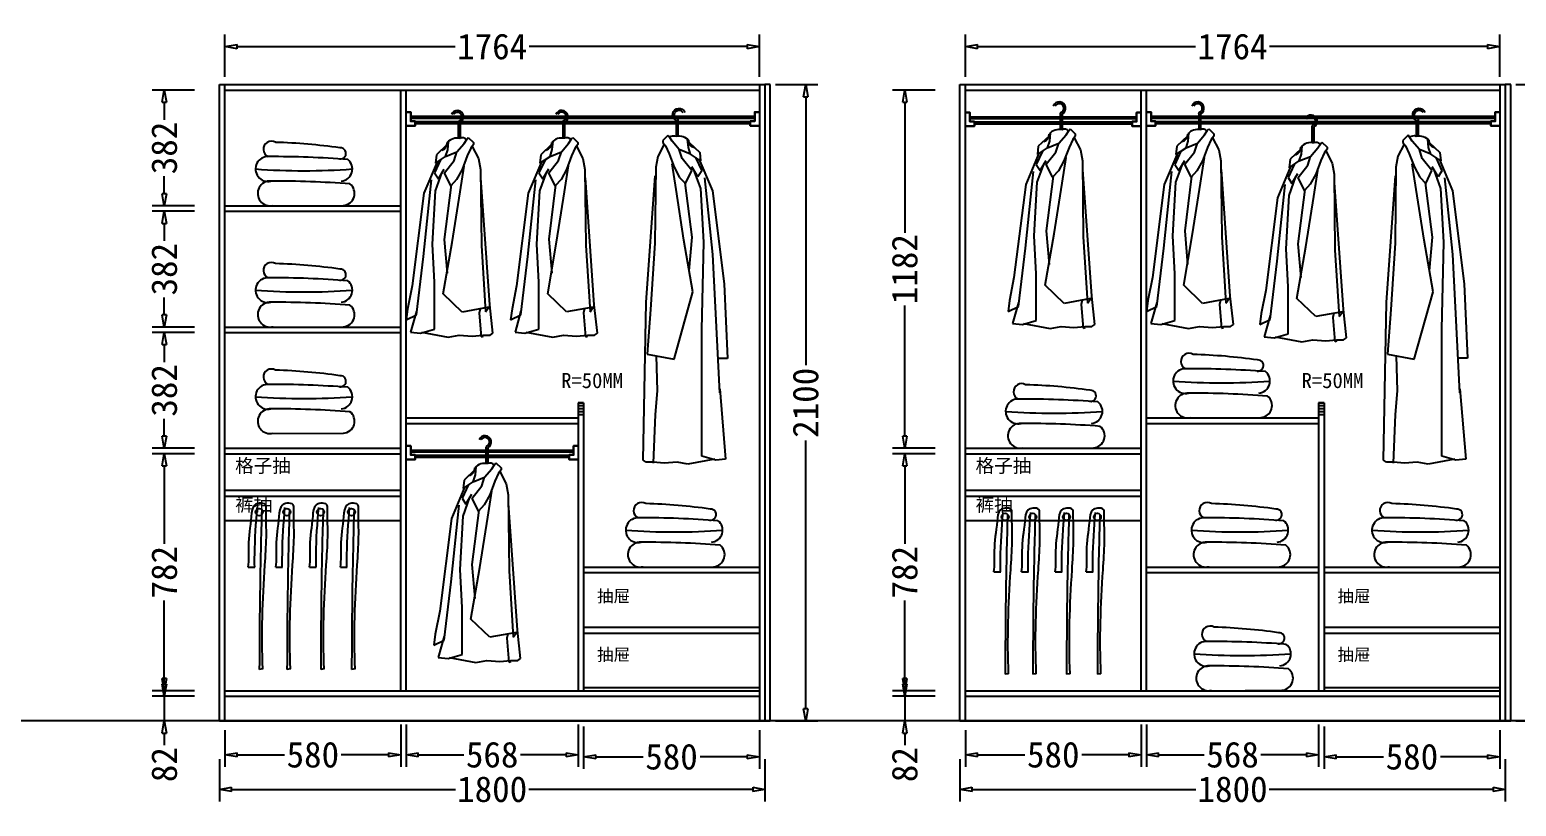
# Model space of a CAD drawing. Header units: millimetres. Extents: x 304407 to 361076, y -1262425 to -1203358.
# Drawn here: x 327747 to 332654, y -1215892 to -1213329 of the extents above; entities that cross this region are included whole.
import ezdxf

# ---------------------------------------------------------------- set-up
doc = ezdxf.new("R2010")
doc.units = ezdxf.units.MM
doc.header["$LTSCALE"] = 20
doc.layers.get('Defpoints').update_dxf_attribs({"color": 250})
for name, color, linetype in [('4', 1, 'Continuous'), ('6', 6, 'Continuous'), ('8', 8, 'Continuous'), ('LAYER10', 11, 'Continuous'), ('LAYER8', 11, 'Continuous'), ('图层3', 4, 'Continuous'), ('墙体', 40, 'Continuous')]:
    doc.layers.add(name, color=color, linetype=linetype)
doc.styles.get("Standard").update_dxf_attribs({"font": 'SimSun.ttf', "height": 85})
doc.styles.add('text', font='SimSun.ttf', dxfattribs={"height": 85})
doc.dimstyles.new('周文晶', dxfattribs={"dimtxt": 70, "dimasz": 40, "dimexe": 40, "dimexo": 30, "dimgap": 10, "dimtad": 0, "dimdec": 0, "dimtxsty": 'Standard', "dimblk": 'CLOSEDBLANK', "dimcen": 200, "dimclrd": 256, "dimclre": 256, "dimadec": 0, "dimazin": 0, "dimtfac": 1, "dimtdec": 0, "dimtmove": 0, "dimatfit": 3, "dimldrblk": 'CLOSEDBLANK', "dimfxl": 100, "dimfxlon": 1, "dimarcsym": 0})

# ---------------------------------------------------------------- blocks, each defined once
blk = doc.blocks.new('_ClosedBlank')
at = {"color": 0, "linetype": 'ByBlock', "lineweight": -2}
for p, q in [((-1, 0.17), (0, 0)), ((-1, 0.17), (-1, -0.17)), ((0, 0), (-1, -0.17))]:
    blk.add_line(p, q, dxfattribs=at)
blk = doc.blocks.new('*D409')
at = {"lineweight": -2, "transparency": 16777216}
for p, q in [((328971.6, -1215621.9), (328971.6, -1215761.9)), ((328391.6, -1215640.3), (328391.6, -1215761.9)), ((328431.6, -1215721.9), (328587.6, -1215721.9)), ((328931.6, -1215721.9), (328775.7, -1215721.9))]:
    blk.add_line(p, q, dxfattribs=at)
at = {"layer": 'Defpoints', "color": 0, "transparency": 16777216}
for p in [(328971.6, -1215510.3), (328391.6, -1215610.3), (328971.6, -1215721.9)]:
    blk.add_point(p, dxfattribs=at)
at = {"lineweight": -2, "transparency": 16777216, "xscale": 40, "yscale": 40, "zscale": 40, "rotation": 180}
blk.add_blockref('_ClosedBlank', (328391.6, -1215721.9), dxfattribs=at)
at = {"lineweight": -2, "transparency": 16777216, "xscale": 40, "yscale": 40, "zscale": 40}
blk.add_blockref('_ClosedBlank', (328971.6, -1215721.9), dxfattribs=at)
at = {"color": 0, "transparency": 16777216, "insert": (328681.6, -1215721.9), "char_height": 85, "attachment_point": 5}
blk.add_mtext('580', dxfattribs=at)
blk = doc.blocks.new('*D410')
at = {"lineweight": -2, "transparency": 16777216}
for p, q in [((328989.6, -1215621.9), (328989.6, -1215761.9)), ((329557.6, -1215621.9), (329557.6, -1215761.9)), ((329029.6, -1215721.9), (329180.1, -1215721.9)), ((329517.6, -1215721.9), (329367.2, -1215721.9))]:
    blk.add_line(p, q, dxfattribs=at)
at = {"layer": 'Defpoints', "color": 0, "transparency": 16777216}
for p in [(328989.6, -1213528.3), (329557.6, -1215510.3), (329557.6, -1215721.9)]:
    blk.add_point(p, dxfattribs=at)
at = {"lineweight": -2, "transparency": 16777216, "xscale": 40, "yscale": 40, "zscale": 40, "rotation": 180}
blk.add_blockref('_ClosedBlank', (328989.6, -1215721.9), dxfattribs=at)
at = {"lineweight": -2, "transparency": 16777216, "xscale": 40, "yscale": 40, "zscale": 40}
blk.add_blockref('_ClosedBlank', (329557.6, -1215721.9), dxfattribs=at)
at = {"color": 0, "transparency": 16777216, "insert": (329273.6, -1215721.9), "char_height": 85, "attachment_point": 5}
blk.add_mtext('568', dxfattribs=at)
blk = doc.blocks.new('*D411')
at = {"lineweight": -2, "transparency": 16777216}
for p, q in [((328391.6, -1213484.9), (328391.6, -1213344.9)), ((330155.6, -1213484.9), (330155.6, -1213344.9)), ((328431.6, -1213384.9), (329151.7, -1213384.9)), ((330115.6, -1213384.9), (329395.6, -1213384.9))]:
    blk.add_line(p, q, dxfattribs=at)
at = {"layer": 'Defpoints', "color": 0, "transparency": 16777216}
for p in [(330155.6, -1213384.9), (328391.6, -1213528.3), (330155.6, -1213528.3)]:
    blk.add_point(p, dxfattribs=at)
at = {"lineweight": -2, "transparency": 16777216, "xscale": 40, "yscale": 40, "zscale": 40, "rotation": 180}
blk.add_blockref('_ClosedBlank', (328391.6, -1213384.9), dxfattribs=at)
at = {"lineweight": -2, "transparency": 16777216, "xscale": 40, "yscale": 40, "zscale": 40}
blk.add_blockref('_ClosedBlank', (330155.6, -1213384.9), dxfattribs=at)
at = {"color": 0, "transparency": 16777216, "insert": (329273.6, -1213384.9), "char_height": 85, "attachment_point": 5}
blk.add_mtext('1764', dxfattribs=at)
blk = doc.blocks.new('*D412')
at = {"lineweight": -2, "transparency": 16777216}
for p, q in [((328373.6, -1215735.9), (328373.6, -1215875.9)), ((330173.6, -1215735.9), (330173.6, -1215875.9)), ((328413.6, -1215835.9), (329152.7, -1215835.9)), ((330133.6, -1215835.9), (329394.6, -1215835.9))]:
    blk.add_line(p, q, dxfattribs=at)
at = {"layer": 'Defpoints', "color": 0, "transparency": 16777216}
for p in [(328373.6, -1215610.3), (330173.6, -1215610.3), (330173.6, -1215835.9)]:
    blk.add_point(p, dxfattribs=at)
at = {"lineweight": -2, "transparency": 16777216, "xscale": 40, "yscale": 40, "zscale": 40, "rotation": 180}
blk.add_blockref('_ClosedBlank', (328373.6, -1215835.9), dxfattribs=at)
at = {"lineweight": -2, "transparency": 16777216, "xscale": 40, "yscale": 40, "zscale": 40}
blk.add_blockref('_ClosedBlank', (330173.6, -1215835.9), dxfattribs=at)
at = {"color": 0, "transparency": 16777216, "insert": (329273.6, -1215835.9), "char_height": 85, "attachment_point": 5}
blk.add_mtext('1800', dxfattribs=at)
blk = doc.blocks.new('*D413')
at = {"lineweight": -2, "transparency": 16777216}
for p, q in [((328191.4, -1215488.3), (328191.4, -1215448.3)), ((328291.4, -1215528.3), (328151.4, -1215528.3)), ((328191.4, -1215528.3), (328191.4, -1215610.3)), ((328291.4, -1215610.3), (328151.4, -1215610.3)), ((328191.4, -1215650.3), (328191.4, -1215690.3))]:
    blk.add_line(p, q, dxfattribs=at)
at = {"layer": 'Defpoints', "color": 0, "transparency": 16777216}
for p in [(328191.4, -1215528.3), (328391.6, -1215528.3), (328373.6, -1215610.3)]:
    blk.add_point(p, dxfattribs=at)
at = {"lineweight": -2, "transparency": 16777216, "xscale": 40, "yscale": 40, "zscale": 40}
for p, rotation in [((328191.4, -1215528.3), 270), ((328191.4, -1215610.3), 90)]:
    blk.add_blockref('_ClosedBlank', p, dxfattribs=dict(at, rotation=rotation))
at = {"color": 0, "transparency": 16777216, "insert": (328191.4, -1215754.4), "char_height": 85, "attachment_point": 5, "rotation": 90}
blk.add_mtext('82', dxfattribs=at)
blk = doc.blocks.new('*D414')
at = {"lineweight": -2, "transparency": 16777216}
for p, q in [((328291.4, -1214728.3), (328151.4, -1214728.3)), ((328191.4, -1214768.3), (328191.4, -1215026.2)), ((328191.4, -1215470.3), (328191.4, -1215212.4)), ((328291.4, -1215510.3), (328151.4, -1215510.3))]:
    blk.add_line(p, q, dxfattribs=at)
at = {"layer": 'Defpoints', "color": 0, "transparency": 16777216}
for p in [(328191.4, -1214728.3), (328391.6, -1214728.3), (328391.6, -1215510.3)]:
    blk.add_point(p, dxfattribs=at)
at = {"lineweight": -2, "transparency": 16777216, "xscale": 40, "yscale": 40, "zscale": 40}
for p, rotation in [((328191.4, -1214728.3), 90), ((328191.4, -1215510.3), 270)]:
    blk.add_blockref('_ClosedBlank', p, dxfattribs=dict(at, rotation=rotation))
at = {"color": 0, "transparency": 16777216, "insert": (328191.4, -1215119.3), "char_height": 85, "attachment_point": 5, "rotation": 90}
blk.add_mtext('782', dxfattribs=at)
blk = doc.blocks.new('*D415')
at = {"lineweight": -2, "transparency": 16777216}
for p, q in [((328291.4, -1214328.3), (328151.4, -1214328.3)), ((328191.4, -1214368.3), (328191.4, -1214426)), ((328191.4, -1214670.3), (328191.4, -1214612.7)), ((328291.4, -1214710.3), (328151.4, -1214710.3))]:
    blk.add_line(p, q, dxfattribs=at)
at = {"layer": 'Defpoints', "color": 0, "transparency": 16777216}
for p in [(328191.4, -1214328.3), (328391.6, -1214328.3), (328391.6, -1214710.3)]:
    blk.add_point(p, dxfattribs=at)
at = {"lineweight": -2, "transparency": 16777216, "xscale": 40, "yscale": 40, "zscale": 40}
for p, rotation in [((328191.4, -1214328.3), 90), ((328191.4, -1214710.3), 270)]:
    blk.add_blockref('_ClosedBlank', p, dxfattribs=dict(at, rotation=rotation))
at = {"color": 0, "transparency": 16777216, "insert": (328191.4, -1214519.3), "char_height": 85, "attachment_point": 5, "rotation": 90}
blk.add_mtext('382', dxfattribs=at)
blk = doc.blocks.new('*D416')
at = {"lineweight": -2, "transparency": 16777216}
for p, q in [((328291.4, -1213928.3), (328151.4, -1213928.3)), ((328191.4, -1213968.3), (328191.4, -1214026)), ((328191.4, -1214270.3), (328191.4, -1214212.7)), ((328291.4, -1214310.3), (328151.4, -1214310.3))]:
    blk.add_line(p, q, dxfattribs=at)
at = {"layer": 'Defpoints', "color": 0, "transparency": 16777216}
for p in [(328191.4, -1213928.3), (328391.6, -1213928.3), (328391.6, -1214310.3)]:
    blk.add_point(p, dxfattribs=at)
at = {"lineweight": -2, "transparency": 16777216, "xscale": 40, "yscale": 40, "zscale": 40}
for p, rotation in [((328191.4, -1213928.3), 90), ((328191.4, -1214310.3), 270)]:
    blk.add_blockref('_ClosedBlank', p, dxfattribs=dict(at, rotation=rotation))
at = {"color": 0, "transparency": 16777216, "insert": (328191.4, -1214119.3), "char_height": 85, "attachment_point": 5, "rotation": 90}
blk.add_mtext('382', dxfattribs=at)
blk = doc.blocks.new('*D417')
at = {"lineweight": -2, "transparency": 16777216}
for p, q in [((328291.4, -1213528.3), (328151.4, -1213528.3)), ((328191.4, -1213568.3), (328191.4, -1213626)), ((328191.4, -1213870.3), (328191.4, -1213812.7)), ((328291.4, -1213910.3), (328151.4, -1213910.3))]:
    blk.add_line(p, q, dxfattribs=at)
at = {"layer": 'Defpoints', "color": 0, "transparency": 16777216}
for p in [(328191.4, -1213528.3), (328391.6, -1213528.3), (328391.6, -1213910.3)]:
    blk.add_point(p, dxfattribs=at)
at = {"lineweight": -2, "transparency": 16777216, "xscale": 40, "yscale": 40, "zscale": 40}
for p, rotation in [((328191.4, -1213528.3), 90), ((328191.4, -1213910.3), 270)]:
    blk.add_blockref('_ClosedBlank', p, dxfattribs=dict(at, rotation=rotation))
at = {"color": 0, "transparency": 16777216, "insert": (328191.4, -1213719.3), "char_height": 85, "attachment_point": 5, "rotation": 90}
blk.add_mtext('382', dxfattribs=at)
blk = doc.blocks.new('*D418')
at = {"lineweight": -2, "transparency": 16777216}
for p, q in [((330208.5, -1213510.3), (330348.5, -1213510.3)), ((330308.5, -1213550.3), (330308.5, -1214435.6)), ((330308.5, -1215570.3), (330308.5, -1214685.1)), ((330208.5, -1215610.3), (330348.5, -1215610.3))]:
    blk.add_line(p, q, dxfattribs=at)
at = {"layer": 'Defpoints', "color": 0, "transparency": 16777216}
for p in [(330173.6, -1213510.3), (330308.5, -1213510.3), (330173.6, -1215610.3)]:
    blk.add_point(p, dxfattribs=at)
at = {"lineweight": -2, "transparency": 16777216, "xscale": 40, "yscale": 40, "zscale": 40}
for p, rotation in [((330308.5, -1213510.3), 90), ((330308.5, -1215610.3), 270)]:
    blk.add_blockref('_ClosedBlank', p, dxfattribs=dict(at, rotation=rotation))
at = {"color": 0, "transparency": 16777216, "insert": (330308.5, -1214560.3), "char_height": 85, "attachment_point": 5, "rotation": 90}
blk.add_mtext('2100', dxfattribs=at)
blk = doc.blocks.new('*D419')
at = {"lineweight": -2, "transparency": 16777216}
for p, q in [((329575.6, -1215628.5), (329575.6, -1215768.5)), ((330155.6, -1215640.3), (330155.6, -1215768.5)), ((329615.6, -1215728.5), (329771.6, -1215728.5)), ((330115.6, -1215728.5), (329959.7, -1215728.5))]:
    blk.add_line(p, q, dxfattribs=at)
at = {"layer": 'Defpoints', "color": 0, "transparency": 16777216}
for p in [(329575.6, -1215510.3), (330155.6, -1215610.3), (330155.6, -1215728.5)]:
    blk.add_point(p, dxfattribs=at)
at = {"lineweight": -2, "transparency": 16777216, "xscale": 40, "yscale": 40, "zscale": 40, "rotation": 180}
blk.add_blockref('_ClosedBlank', (329575.6, -1215728.5), dxfattribs=at)
at = {"lineweight": -2, "transparency": 16777216, "xscale": 40, "yscale": 40, "zscale": 40}
blk.add_blockref('_ClosedBlank', (330155.6, -1215728.5), dxfattribs=at)
at = {"color": 0, "transparency": 16777216, "insert": (329865.6, -1215728.5), "char_height": 85, "attachment_point": 5}
blk.add_mtext('580', dxfattribs=at)
blk = doc.blocks.new('*D420')
at = {"lineweight": -2, "transparency": 16777216}
for p, q in [((331415.7, -1215621.9), (331415.7, -1215761.9)), ((330835.7, -1215640.3), (330835.7, -1215761.9)), ((330875.7, -1215721.9), (331031.7, -1215721.9)), ((331375.7, -1215721.9), (331219.8, -1215721.9))]:
    blk.add_line(p, q, dxfattribs=at)
at = {"layer": 'Defpoints', "color": 0, "transparency": 16777216}
for p in [(331415.7, -1215510.3), (330835.7, -1215610.3), (331415.7, -1215721.9)]:
    blk.add_point(p, dxfattribs=at)
at = {"lineweight": -2, "transparency": 16777216, "xscale": 40, "yscale": 40, "zscale": 40, "rotation": 180}
blk.add_blockref('_ClosedBlank', (330835.7, -1215721.9), dxfattribs=at)
at = {"lineweight": -2, "transparency": 16777216, "xscale": 40, "yscale": 40, "zscale": 40}
blk.add_blockref('_ClosedBlank', (331415.7, -1215721.9), dxfattribs=at)
at = {"color": 0, "transparency": 16777216, "insert": (331125.7, -1215721.9), "char_height": 85, "attachment_point": 5}
blk.add_mtext('580', dxfattribs=at)
blk = doc.blocks.new('*D421')
at = {"lineweight": -2, "transparency": 16777216}
for p, q in [((331433.7, -1215621.9), (331433.7, -1215761.9)), ((332001.7, -1215621.9), (332001.7, -1215761.9)), ((331473.7, -1215721.9), (331624.2, -1215721.9)), ((331961.7, -1215721.9), (331811.3, -1215721.9))]:
    blk.add_line(p, q, dxfattribs=at)
at = {"layer": 'Defpoints', "color": 0, "transparency": 16777216}
for p in [(331433.7, -1213528.3), (332001.7, -1215510.3), (332001.7, -1215721.9)]:
    blk.add_point(p, dxfattribs=at)
at = {"lineweight": -2, "transparency": 16777216, "xscale": 40, "yscale": 40, "zscale": 40, "rotation": 180}
blk.add_blockref('_ClosedBlank', (331433.7, -1215721.9), dxfattribs=at)
at = {"lineweight": -2, "transparency": 16777216, "xscale": 40, "yscale": 40, "zscale": 40}
blk.add_blockref('_ClosedBlank', (332001.7, -1215721.9), dxfattribs=at)
at = {"color": 0, "transparency": 16777216, "insert": (331717.7, -1215721.9), "char_height": 85, "attachment_point": 5}
blk.add_mtext('568', dxfattribs=at)
blk = doc.blocks.new('*D422')
at = {"lineweight": -2, "transparency": 16777216}
for p, q in [((330835.7, -1213484.9), (330835.7, -1213344.9)), ((332599.7, -1213484.9), (332599.7, -1213344.9)), ((330875.7, -1213384.9), (331595.8, -1213384.9)), ((332559.7, -1213384.9), (331839.7, -1213384.9))]:
    blk.add_line(p, q, dxfattribs=at)
at = {"layer": 'Defpoints', "color": 0, "transparency": 16777216}
for p in [(332599.7, -1213384.9), (330835.7, -1213528.3), (332599.7, -1213528.3)]:
    blk.add_point(p, dxfattribs=at)
at = {"lineweight": -2, "transparency": 16777216, "xscale": 40, "yscale": 40, "zscale": 40, "rotation": 180}
blk.add_blockref('_ClosedBlank', (330835.7, -1213384.9), dxfattribs=at)
at = {"lineweight": -2, "transparency": 16777216, "xscale": 40, "yscale": 40, "zscale": 40}
blk.add_blockref('_ClosedBlank', (332599.7, -1213384.9), dxfattribs=at)
at = {"color": 0, "transparency": 16777216, "insert": (331717.7, -1213384.9), "char_height": 85, "attachment_point": 5}
blk.add_mtext('1764', dxfattribs=at)
blk = doc.blocks.new('*D423')
at = {"lineweight": -2, "transparency": 16777216}
for p, q in [((330817.7, -1215735.9), (330817.7, -1215875.9)), ((332617.7, -1215735.9), (332617.7, -1215875.9)), ((330857.7, -1215835.9), (331596.8, -1215835.9)), ((332577.7, -1215835.9), (331838.7, -1215835.9))]:
    blk.add_line(p, q, dxfattribs=at)
at = {"layer": 'Defpoints', "color": 0, "transparency": 16777216}
for p in [(330817.7, -1215610.3), (332617.7, -1215610.3), (332617.7, -1215835.9)]:
    blk.add_point(p, dxfattribs=at)
at = {"lineweight": -2, "transparency": 16777216, "xscale": 40, "yscale": 40, "zscale": 40, "rotation": 180}
blk.add_blockref('_ClosedBlank', (330817.7, -1215835.9), dxfattribs=at)
at = {"lineweight": -2, "transparency": 16777216, "xscale": 40, "yscale": 40, "zscale": 40}
blk.add_blockref('_ClosedBlank', (332617.7, -1215835.9), dxfattribs=at)
at = {"color": 0, "transparency": 16777216, "insert": (331717.7, -1215835.9), "char_height": 85, "attachment_point": 5}
blk.add_mtext('1800', dxfattribs=at)
blk = doc.blocks.new('*D424')
at = {"lineweight": -2, "transparency": 16777216}
for p, q in [((330635.5, -1215488.3), (330635.5, -1215448.3)), ((330735.5, -1215528.3), (330595.5, -1215528.3)), ((330635.5, -1215528.3), (330635.5, -1215610.3)), ((330735.5, -1215610.3), (330595.5, -1215610.3)), ((330635.5, -1215650.3), (330635.5, -1215690.3))]:
    blk.add_line(p, q, dxfattribs=at)
at = {"layer": 'Defpoints', "color": 0, "transparency": 16777216}
for p in [(330635.5, -1215528.3), (330835.7, -1215528.3), (330817.7, -1215610.3)]:
    blk.add_point(p, dxfattribs=at)
at = {"lineweight": -2, "transparency": 16777216, "xscale": 40, "yscale": 40, "zscale": 40}
for p, rotation in [((330635.5, -1215528.3), 270), ((330635.5, -1215610.3), 90)]:
    blk.add_blockref('_ClosedBlank', p, dxfattribs=dict(at, rotation=rotation))
at = {"color": 0, "transparency": 16777216, "insert": (330635.5, -1215754.4), "char_height": 85, "attachment_point": 5, "rotation": 90}
blk.add_mtext('82', dxfattribs=at)
blk = doc.blocks.new('*D425')
at = {"lineweight": -2, "transparency": 16777216}
for p, q in [((330735.5, -1214728.3), (330595.5, -1214728.3)), ((330635.5, -1214768.3), (330635.5, -1215026.2)), ((330635.5, -1215470.3), (330635.5, -1215212.4)), ((330735.5, -1215510.3), (330595.5, -1215510.3))]:
    blk.add_line(p, q, dxfattribs=at)
at = {"layer": 'Defpoints', "color": 0, "transparency": 16777216}
for p in [(330635.5, -1214728.3), (330835.7, -1214728.3), (330835.7, -1215510.3)]:
    blk.add_point(p, dxfattribs=at)
at = {"lineweight": -2, "transparency": 16777216, "xscale": 40, "yscale": 40, "zscale": 40}
for p, rotation in [((330635.5, -1214728.3), 90), ((330635.5, -1215510.3), 270)]:
    blk.add_blockref('_ClosedBlank', p, dxfattribs=dict(at, rotation=rotation))
at = {"color": 0, "transparency": 16777216, "insert": (330635.5, -1215119.3), "char_height": 85, "attachment_point": 5, "rotation": 90}
blk.add_mtext('782', dxfattribs=at)
blk = doc.blocks.new('*D426')
at = {"lineweight": -2, "transparency": 16777216}
for p, q in [((330735.5, -1213528.3), (330595.5, -1213528.3)), ((330635.5, -1213568.3), (330635.5, -1213999)), ((330635.5, -1214670.3), (330635.5, -1214239.6)), ((330735.5, -1214710.3), (330595.5, -1214710.3))]:
    blk.add_line(p, q, dxfattribs=at)
at = {"layer": 'Defpoints', "color": 0, "transparency": 16777216}
for p in [(330635.5, -1213528.3), (330835.7, -1213528.3), (330835.7, -1214710.3)]:
    blk.add_point(p, dxfattribs=at)
at = {"lineweight": -2, "transparency": 16777216, "xscale": 40, "yscale": 40, "zscale": 40}
for p, rotation in [((330635.5, -1213528.3), 90), ((330635.5, -1214710.3), 270)]:
    blk.add_blockref('_ClosedBlank', p, dxfattribs=dict(at, rotation=rotation))
at = {"color": 0, "transparency": 16777216, "insert": (330635.5, -1214119.3), "char_height": 85, "attachment_point": 5, "rotation": 90}
blk.add_mtext('1182', dxfattribs=at)
blk = doc.blocks.new('*D427')
at = {"lineweight": -2, "transparency": 16777216}
for p, q in [((332652.6, -1213510.3), (332792.6, -1213510.3)), ((332752.6, -1213550.3), (332752.6, -1214435.6)), ((332752.6, -1215570.3), (332752.6, -1214685.1)), ((332652.6, -1215610.3), (332792.6, -1215610.3))]:
    blk.add_line(p, q, dxfattribs=at)
at = {"layer": 'Defpoints', "color": 0, "transparency": 16777216}
for p in [(332617.7, -1213510.3), (332752.6, -1213510.3), (332617.7, -1215610.3)]:
    blk.add_point(p, dxfattribs=at)
at = {"lineweight": -2, "transparency": 16777216, "xscale": 40, "yscale": 40, "zscale": 40}
for p, rotation in [((332752.6, -1213510.3), 90), ((332752.6, -1215610.3), 270)]:
    blk.add_blockref('_ClosedBlank', p, dxfattribs=dict(at, rotation=rotation))
at = {"color": 0, "transparency": 16777216, "insert": (332752.6, -1214560.3), "char_height": 85, "attachment_point": 5, "rotation": 90}
blk.add_mtext('2100', dxfattribs=at)
blk = doc.blocks.new('*D428')
at = {"lineweight": -2, "transparency": 16777216}
for p, q in [((332019.7, -1215628.5), (332019.7, -1215768.5)), ((332599.7, -1215640.3), (332599.7, -1215768.5)), ((332059.7, -1215728.5), (332215.7, -1215728.5)), ((332559.7, -1215728.5), (332403.8, -1215728.5))]:
    blk.add_line(p, q, dxfattribs=at)
at = {"layer": 'Defpoints', "color": 0, "transparency": 16777216}
for p in [(332019.7, -1215510.3), (332599.7, -1215610.3), (332599.7, -1215728.5)]:
    blk.add_point(p, dxfattribs=at)
at = {"lineweight": -2, "transparency": 16777216, "xscale": 40, "yscale": 40, "zscale": 40, "rotation": 180}
blk.add_blockref('_ClosedBlank', (332019.7, -1215728.5), dxfattribs=at)
at = {"lineweight": -2, "transparency": 16777216, "xscale": 40, "yscale": 40, "zscale": 40}
blk.add_blockref('_ClosedBlank', (332599.7, -1215728.5), dxfattribs=at)
at = {"color": 0, "transparency": 16777216, "insert": (332309.7, -1215728.5), "char_height": 85, "attachment_point": 5}
blk.add_mtext('580', dxfattribs=at)
blk = doc.blocks.new('A$C1C5764E0')
at = {"layer": '8'}
for p, q in [((172.3, 708.4), (172.3, 657.4)), ((178.3, 708.4), (178.3, 657.4)), ((137.4, 618.5), (140.1, 644.9)), ((167.9, 611.6), (191.5, 639.3)), ((191.5, 639.3), (201.2, 654.6)), ((201.2, 654.6), (205.3, 658.7)), ((205.3, 658.7), (222, 642.1)), ((222, 642.1), (222, 635.2)), ((99.9, 601.9), (97.1, 574.2)), ((97.1, 574.2), (130.4, 596.4)), ((135.3, 635.3), (99.9, 601.9)), ((130.4, 596.4), (137.4, 618.5)), ((130.4, 596.4), (167.9, 611.6)), ((158.2, 582.5), (167.9, 611.6)), ((201.2, 597.8), (184.5, 553.4)), ((213.6, 624.1), (201.2, 597.8)), ((222, 635.2), (213.6, 624.1)), ((217.8, 629.6), (238.6, 589.4)), ((238.6, 589.4), (245.5, 553.4)), ((103, 580.9), (58.4, 475.1)), ((113.7, 585.2), (93.2, 541.7)), ((93.2, 541.7), (106.3, 522.1)), ((96.5, 482.8), (119.4, 544.9)), ((106.3, 522.1), (125.9, 554.7)), ((126.3, 542.3), (158.2, 582.5)), ((147.1, 499.3), (126.3, 542.3)), ((184.5, 553.4), (166.5, 520.1)), ((178.3, 479.5), (191.3, 564.6)), ((245.5, 553.4), (248.3, 302.5)), ((75, 435), (83.4, 518.8)), ((148.8, 502.4), (125.9, 322.6)), ((166.5, 520.1), (147.1, 499.3)), ((276.4, 106.8), (247, 525.3)), ((58.4, 475.1), (19.5, 168.8)), ((86.6, 306.3), (96.5, 482.8)), ((152.1, 312.8), (178.3, 479.5)), ((57, 265.8), (75, 435)), ((93.2, 180.9), (86.6, 306.3)), ((122.6, 142.8), (152.1, 312.8)), ((125.9, 322.6), (135.7, 211.4)), ((248.3, 302.5), (262.2, 83.5)), ((34.3, 73.1), (57, 265.8)), ((19.5, 168.8), (4.8, 92.7)), ((93.2, 26.2), (93.2, 180.9)), ((184.8, 82.8), (122.6, 142.8)), ((273.1, 99.1), (184.8, 82.8)), ((262.2, 83.5), (273.1, 99.1)), ((286.7, 13.1), (276.4, 106.8)), ((4.8, 92.7), (0, 56.7)), ((0, 56.7), (34.3, 73.1)), ((34.3, 86.2), (14.7, 16.3)), ((244.2, 93.8), (240.9, 79.6)), ((240.9, 79.6), (247.4, 1.1)), ((14.7, 16.3), (47.4, 13.1)), ((47.4, 13.1), (93.2, 26.2)), ((50.7, 16.3), (139, 0)), ((139, 0), (175, 6.5)), ((175, 6.5), (217.5, 3.3)), ((217.5, 3.3), (253.5, 6.5)), ((247.4, 1.1), (254, 3.3)), ((253.5, 6.5), (276.9, 6.5)), ((276.9, 6.5), (286.7, 13.1))]:
    blk.add_line(p, q, dxfattribs=at)
for centre, radius, start, end in [((168.9, 727.1), 20.9, 296.6338, 159.5285), ((168.9, 727.1), 14.9, 296.6338, 150.6175), ((175.9, 709.9), 3.91, 94.6712, 201.9626), ((110.9, 641.2), 25.1, 286.2636, 2.0248), ((168.9, 613.1), 43.9, 77.6993, 138.5966), ((186.2, 639.8), 18, 42.48, 116.3392)]:
    blk.add_arc(centre, radius, start, end, dxfattribs=at)
blk = doc.blocks.new('A$C4F477F88')
at = {"layer": 'LAYER10'}
blk.add_blockref('A$C1C5764E0', (0, 0), dxfattribs=at)
blk = doc.blocks.new('A$C5E603B19')
at = {"layer": 'LAYER8'}
blk.add_blockref('A$C4F477F88', (0, 0), dxfattribs=at)
blk = doc.blocks.new('A$C1B0A679D')
at = {"layer": '图层3'}
blk.add_blockref('A$C5E603B19', (0, 0), dxfattribs=at)
blk = doc.blocks.new('A$C52EB379C')
at = {"layer": '8'}
for p, q in [((163.3, 1134.6), (163.3, 1083.5)), ((169.3, 1134.6), (169.3, 1083.5)), ((182.5, 1065.5), (192.3, 1080.7)), ((192.3, 1080.7), (196.4, 1084.9)), ((196.4, 1084.9), (213.1, 1068.3)), ((126.4, 1061.5), (91, 1028.1)), ((121.5, 1022.5), (128.4, 1044.7)), ((121.5, 1022.5), (159, 1037.8)), ((128.4, 1044.7), (131.2, 1071)), ((149.3, 1008.7), (159, 1037.8)), ((159, 1037.8), (182.5, 1065.5)), ((204.7, 1050.2), (192.3, 1023.9)), ((213.1, 1061.3), (204.7, 1050.2)), ((208.9, 1055.8), (229.7, 1015.6)), ((213.1, 1068.3), (213.1, 1061.3)), ((94.1, 1007.1), (49.5, 901.3)), ((104.8, 1011.4), (84.3, 967.8)), ((91, 1028.1), (88.2, 1000.3)), ((88.2, 1000.3), (121.5, 1022.5)), ((117.4, 968.5), (149.3, 1008.7)), ((169.3, 905.7), (182.4, 990.7)), ((192.3, 1023.9), (175.6, 979.5)), ((229.7, 1015.6), (236.6, 979.5)), ((66.1, 861.1), (74.5, 944.9)), ((84.3, 967.8), (97.4, 948.2)), ((87.6, 909), (110.5, 971.1)), ((97.4, 948.2), (117, 980.9)), ((138.2, 925.5), (117.4, 968.5)), ((157.6, 946.3), (138.2, 925.5)), ((175.6, 979.5), (157.6, 946.3)), ((236.6, 979.5), (239.4, 728.7)), ((267.5, 533), (238.1, 951.5)), ((49.5, 901.3), (10.6, 595)), ((77.7, 732.4), (87.6, 909)), ((139.9, 928.6), (117, 748.8)), ((143.2, 738.9), (169.3, 905.7)), ((48.1, 692), (66.1, 861.1)), ((113.7, 568.9), (143.2, 738.9)), ((117, 748.8), (126.8, 637.6)), ((25.4, 235.4), (48.1, 692)), ((84.3, 444.7), (77.7, 732.4)), ((239.4, 728.7), (253.3, 509.7)), ((10.6, 595), (0, 349)), ((175.9, 346.6), (113.7, 568.9)), ((253.3, 509.7), (264.2, 362.9)), ((277.8, 13.1), (267.5, 533)), ((84.3, 26.2), (84.3, 444.7)), ((0, 349), (31, 349)), ((264.2, 362.9), (175.9, 346.6)), ((235.3, 357.6), (232, 242)), ((25.4, 248.5), (5.8, 16.3)), ((232, 242), (238.5, 163.5)), ((238.5, 163.5), (245.1, 3.3)), ((5.8, 16.3), (38.5, 13.1)), ((38.5, 13.1), (84.3, 26.2)), ((41.7, 16.3), (130.1, 0)), ((130.1, 0), (166.1, 6.5)), ((166.1, 6.5), (208.6, 3.3)), ((208.6, 3.3), (244.6, 6.5)), ((244.6, 6.5), (268, 6.5)), ((268, 6.5), (277.8, 13.1))]:
    blk.add_line(p, q, dxfattribs=at)
for centre, radius, start, end in [((160, 1153.2), 20.9, 296.6338, 159.5285), ((160, 1153.2), 14.9, 296.6338, 150.6175), ((167, 1136), 3.91, 94.6712, 201.9626), ((160, 1039.2), 43.9, 77.6993, 138.5966), ((177.3, 1066), 18, 42.48, 116.3392), ((102, 1067.4), 25.1, 286.2636, 2.0248)]:
    blk.add_arc(centre, radius, start, end, dxfattribs=at)
blk = doc.blocks.new('A$C05785CA5')
at = {"layer": 'LAYER10'}
blk.add_blockref('A$C52EB379C', (0, 0), dxfattribs=at)
blk = doc.blocks.new('A$C100967EE')
at = {"layer": 'LAYER10'}
blk.add_blockref('A$C05785CA5', (0, 0), dxfattribs=at)
blk = doc.blocks.new('A$C65D30603')
at = {"layer": 'LAYER8'}
blk.add_blockref('A$C100967EE', (0, 0), dxfattribs=at)
blk = doc.blocks.new('A$C50CE712E')
at = {"layer": '图层3'}
blk.add_blockref('A$C65D30603', (0, 0), dxfattribs=at)
blk = doc.blocks.new('A$C11F00F61')
at = {"color": 8}
blk.add_line((48.2, 0), (290.3, 1.2), dxfattribs=at)
at = {"layer": '墙体', "color": 8}
for centre, radius, start, end in [((52.6, 186.6), 26.7, 59.8021, 244.0801), ((9.8, -1698.7), 1909.1, 81.8981, 88.3112), ((41, 121.6), 41, 86.0834, 284.0988), ((53.8, -3125.6), 3288.1, 85.6244, 90.1755), ((280.3, 173), 18.4, 260.1551, 94.4157), ((279.7, 121.7), 40, 274.9406, 51.3165), ((159.2, 2329.1), 2213.2, 265.8756, 274.159), ((48.2, 41), 41, 86.0834, 284.0988), ((61, -3206.2), 3288.1, 85.6244, 90.1755), ((286.9, 41.1), 40, 274.9406, 51.3165)]:
    blk.add_arc(centre, radius, start, end, dxfattribs=at)
blk = doc.blocks.new('A$C3B9601DC')
at = {"layer": '4', "color": 8}
blk.add_line((62, 1.5), (47.4, 0), dxfattribs=at)
for points, knots in [([(62, 1.5), (55.4, 144.3), (62.8, 324.3), (78.7, 548.8), (75.2, 622.1), (75.7, 684.6), (46.8, 686.9), (17.9, 676.1), (12.7, 599.8), (-1.5, 524.3), (4.4, 450.4), (0, 421.8)], [0, 0, 0, 0, 428.516837, 544.203019, 664.137455, 677.621305, 701.749401, 722.125787, 770.743064, 895.133582, 980.731534, 980.731534, 980.731534, 980.731534]), ([(37.8, 667.5), (32.8, 603.2), (26.4, 521.3), (26.8, 439.3), (26.9, 421.8)], [0, 0, 0, 0, 193.394932, 246.046188, 246.046188, 246.046188, 246.046188])]:
    blk.add_open_spline(points, degree=3, knots=knots, dxfattribs=at)
blk.add_spline([(57.6, 658.7), (53.2, 497.8), (47.4, 0)], degree=3, dxfattribs=at)
blk.add_open_spline([(1.4, 421.8), (10.7, 421.8), (19.9, 421.8), (29.2, 421.8)], degree=3, dxfattribs=at)
at = {"layer": '6', "color": 8}
blk.add_circle((47.2, 648.9), 15, dxfattribs=at)
blk = doc.blocks.new('edr334343')
at = {"layer": '6', "color": 8, "xscale": 0.7999999999301508, "yscale": 0.7999999999301508, "zscale": 0.7999999999301508}
for p in [(311012.9, -1202094.7), (311104.2, -1202094.7), (311215.5, -1202094.7), (311317.6, -1202094.7)]:
    blk.add_blockref('A$C3B9601DC', p, dxfattribs=at)

msp = doc.modelspace()

# ---------------------------------------------------------------- linework, layer by layer
for p, q in [((328373.6, -1215610.3), (328373.6, -1213510.3)), ((328373.6, -1213510.3), (330173.6, -1213510.3)), ((328391.6, -1215610.3), (328391.6, -1213510.3)), ((330155.6, -1213510.3), (330155.6, -1215610.3)), ((330173.6, -1213510.3), (330173.6, -1215610.3)), ((330191.6, -1213510.3), (330173.6, -1213510.3)), ((330191.6, -1215610.3), (330191.6, -1213510.3)), ((330817.7, -1215610.3), (330817.7, -1213510.3)), ((330817.7, -1213510.3), (332617.7, -1213510.3)), ((330835.7, -1215610.3), (330835.7, -1213510.3)), ((332599.7, -1213510.3), (332599.7, -1215610.3)), ((332617.7, -1213510.3), (332617.7, -1215610.3)), ((332635.7, -1213510.3), (332617.7, -1213510.3)), ((332635.7, -1215610.3), (332635.7, -1213510.3)), ((328391.6, -1213528.3), (330155.6, -1213528.3)), ((328971.6, -1215510.3), (328971.6, -1213528.3)), ((328989.6, -1215510.3), (328989.6, -1213528.3)), ((330835.7, -1213528.3), (332599.7, -1213528.3)), ((331415.7, -1215510.3), (331415.7, -1213528.3)), ((331433.7, -1215510.3), (331433.7, -1213528.3)), ((328391.6, -1213910.3), (328971.6, -1213910.3)), ((328391.6, -1213928.3), (328971.6, -1213928.3)), ((328391.6, -1214310.3), (328971.6, -1214310.3)), ((328391.6, -1214328.3), (328971.6, -1214328.3)), ((329557.6, -1214560.3), (329575.6, -1214560.3)), ((329557.6, -1214560.3), (329557.6, -1215510.3)), ((329575.6, -1214560.3), (329557.6, -1214560.3)), ((329575.6, -1214570.3), (329557.6, -1214570.3)), ((329575.6, -1214580.3), (329557.6, -1214580.3)), ((329575.6, -1214590.3), (329557.6, -1214590.3)), ((329575.6, -1214560.3), (329575.6, -1215510.3)), ((332001.7, -1214560.3), (332019.7, -1214560.3)), ((332001.7, -1214560.3), (332001.7, -1215510.3)), ((332019.7, -1214560.3), (332001.7, -1214560.3)), ((332019.7, -1214570.3), (332001.7, -1214570.3)), ((332019.7, -1214580.3), (332001.7, -1214580.3)), ((332019.7, -1214590.3), (332001.7, -1214590.3)), ((332019.7, -1214560.3), (332019.7, -1215510.3)), ((328989.6, -1214610.3), (329557.6, -1214610.3)), ((328989.6, -1214628.3), (329557.6, -1214628.3)), ((329575.6, -1214600.3), (329557.6, -1214600.3)), ((331433.7, -1214610.3), (332001.7, -1214610.3)), ((331433.7, -1214628.3), (332001.7, -1214628.3)), ((332019.7, -1214600.3), (332001.7, -1214600.3)), ((328391.6, -1214710.3), (328971.6, -1214710.3)), ((328391.6, -1214728.3), (328971.6, -1214728.3)), ((330835.7, -1214710.3), (331415.7, -1214710.3)), ((330835.7, -1214728.3), (331415.7, -1214728.3)), ((328391.6, -1214848.3), (328971.6, -1214848.3)), ((328391.6, -1214868.3), (328971.6, -1214868.3)), ((330835.7, -1214848.3), (331415.7, -1214848.3)), ((330835.7, -1214868.3), (331415.7, -1214868.3)), ((328391.6, -1214948.3), (328971.6, -1214948.3)), ((330835.7, -1214948.3), (331415.7, -1214948.3)), ((329575.6, -1215102.3), (330155.6, -1215102.3)), ((329575.6, -1215120.3), (330155.6, -1215120.3)), ((331433.7, -1215102.3), (332001.7, -1215102.3)), ((331433.7, -1215120.3), (332001.7, -1215120.3)), ((332019.7, -1215102.3), (332599.7, -1215102.3)), ((332019.7, -1215120.3), (332599.7, -1215120.3)), ((329575.6, -1215300.3), (330155.6, -1215300.3)), ((329575.6, -1215320.3), (330155.6, -1215320.3)), ((332019.7, -1215300.3), (332599.7, -1215300.3)), ((332019.7, -1215320.3), (332599.7, -1215320.3)), ((328391.6, -1215510.3), (330155.6, -1215510.3)), ((328391.6, -1215528.3), (330155.6, -1215528.3)), ((329575.6, -1215500.3), (330155.6, -1215500.3)), ((329575.6, -1215510.3), (330055.6, -1215510.3)), ((330835.7, -1215510.3), (332599.7, -1215510.3)), ((330835.7, -1215528.3), (332599.7, -1215528.3)), ((332019.7, -1215500.3), (332599.7, -1215500.3)), ((332019.7, -1215510.3), (332499.7, -1215510.3)), ((328373.6, -1215610.3), (330173.6, -1215610.3)), ((330173.6, -1215610.3), (330191.6, -1215610.3)), ((330817.7, -1215610.3), (332617.7, -1215610.3)), ((332617.7, -1215610.3), (332635.7, -1215610.3))]:
    msp.add_line(p, q)
at = {"color": 8}
msp.add_line((361075.9, -1215610.3), (304407.4, -1215610.3), dxfattribs=at)
msp.add_line((361075.9, -1215610.3), (304407.4, -1215610.3), dxfattribs=at)
at = {"lineweight": 30}
for points in [[(328989.6, -1213601), (329004.6, -1213601), (329004.6, -1213631), (329019.6, -1213631), (329019.6, -1213646), (328989.6, -1213646)], [(330140.6, -1213616), (329004.6, -1213616)], [(330155.6, -1213601), (330140.6, -1213601), (330140.6, -1213631), (330125.6, -1213631), (330125.6, -1213646), (330155.6, -1213646)], [(330835.7, -1213602.3), (330850.7, -1213602.3), (330850.7, -1213632.3), (330865.7, -1213632.3), (330865.7, -1213647.3), (330835.7, -1213647.3)], [(331400.7, -1213617.3), (330850.7, -1213617.3)], [(331415.7, -1213602.3), (331400.7, -1213602.3), (331400.7, -1213632.3), (331385.7, -1213632.3), (331385.7, -1213647.3), (331415.7, -1213647.3)], [(331433.7, -1213601), (331448.7, -1213601), (331448.7, -1213631), (331463.7, -1213631), (331463.7, -1213646), (331433.7, -1213646)], [(332584.7, -1213616), (331448.7, -1213616)], [(332599.7, -1213601), (332584.7, -1213601), (332584.7, -1213631), (332569.7, -1213631), (332569.7, -1213646), (332599.7, -1213646)], [(330140.6, -1213620.5), (329004.6, -1213620.5)], [(330125.6, -1213633), (329019.6, -1213633)], [(330125.6, -1213638.5), (329019.6, -1213638.5)], [(331400.7, -1213621.9), (330850.7, -1213621.9)], [(331385.7, -1213634.3), (330865.7, -1213634.3)], [(331385.7, -1213639.8), (330865.7, -1213639.8)], [(332584.7, -1213620.5), (331448.7, -1213620.5)], [(332569.7, -1213633), (331463.7, -1213633)], [(332569.7, -1213638.5), (331463.7, -1213638.5)], [(328989.6, -1214702.3), (329004.6, -1214702.3), (329004.6, -1214732.3), (329019.6, -1214732.3), (329019.6, -1214747.3), (328989.6, -1214747.3)], [(329542.6, -1214717.3), (329004.6, -1214717.3)], [(329542.6, -1214721.9), (329004.6, -1214721.9)], [(329527.6, -1214734.3), (329019.6, -1214734.3)], [(329527.6, -1214739.8), (329019.6, -1214739.8)], [(329557.6, -1214702.3), (329542.6, -1214702.3), (329542.6, -1214732.3), (329527.6, -1214732.3), (329527.6, -1214747.3), (329557.6, -1214747.3)]]:
    msp.add_lwpolyline(points, dxfattribs=at)

# ---------------------------------------------------------------- block references
for name, p in [('A$C1B0A679D', (330976.6, -1214315.3)), ('A$C1B0A679D', (331433.7, -1214315.3)), ('A$C1B0A679D', (328989.6, -1214343.6)), ('A$C1B0A679D', (329334.4, -1214343.4)), ('A$C1B0A679D', (331807.5, -1214358.7)), ('A$C11F00F61', (328492.4, -1213910.3)), ('A$C11F00F61', (328492.4, -1214310.3)), ('A$C11F00F61', (331521.3, -1214610.3)), ('A$C11F00F61', (328492.4, -1214662.1)), ('A$C11F00F61', (330968.6, -1214710.3)), ('A$C1B0A679D', (329080.9, -1215417)), ('edr334343', (17454.1, -13345.2)), ('A$C11F00F61', (329714.4, -1215102.3)), ('A$C11F00F61', (331581.8, -1215102.3)), ('A$C11F00F61', (332177.7, -1215102.3)), ('edr334343', (19916, -13361.3)), ('A$C11F00F61', (331590.4, -1215510.3))]:
    msp.add_blockref(name, p)
at = {"xscale": -1}
for p in [(330050, -1214762.6), (332493.3, -1214762.5)]:
    msp.add_blockref('A$C50CE712E', p, dxfattribs=at)

# ---------------------------------------------------------------- texts
at = {"attachment_point": 1, "style": 'text'}
for s, insert, char_height, width in [('R=50MM', (329501.4, -1214461.8), 50, 419.038), ('R=50MM', (331945.5, -1214461.8), 50, 419.038), ('格子抽', (328425.1, -1214745.2), 45, 293.784), ('格子抽', (330869.2, -1214745.2), 45, 293.784), ('裤抽', (328425.1, -1214873.6), 45, 293.784), ('裤抽', (330869.2, -1214873.6), 45, 293.784), ('抽屉', (329619.9, -1215178), 40, 305.609), ('抽屉', (332064, -1215178), 40, 305.609), ('抽屉', (329619.9, -1215371.3), 40, 305.609), ('抽屉', (332064, -1215371.3), 40, 305.609)]:
    msp.add_mtext(s, dxfattribs=dict(at, insert=insert, char_height=char_height, width=width))

# ---------------------------------------------------------------- dimensions: what is measured, and where the dimension line sits
for base, p1, p2, picture, middle in [((330155.6, -1213384.9), (328391.6, -1213528.3), (330155.6, -1213528.3), '*D411', (329273.6, -1213384.9)), ((332599.7, -1213384.9), (330835.7, -1213528.3), (332599.7, -1213528.3), '*D422', (331717.7, -1213384.9)), ((329557.6, -1215721.9), (328989.6, -1213528.3), (329557.6, -1215510.3), '*D410', (329273.6, -1215721.9)), ((332001.7, -1215721.9), (331433.7, -1213528.3), (332001.7, -1215510.3), '*D421', (331717.7, -1215721.9)), ((328971.6, -1215721.9), (328391.6, -1215610.3), (328971.6, -1215510.3), '*D409', (328681.6, -1215721.9)), ((330155.6, -1215728.5), (329575.6, -1215510.3), (330155.6, -1215610.3), '*D419', (329865.6, -1215728.5)), ((331415.7, -1215721.9), (330835.7, -1215610.3), (331415.7, -1215510.3), '*D420', (331125.7, -1215721.9)), ((332599.7, -1215728.5), (332019.7, -1215510.3), (332599.7, -1215610.3), '*D428', (332309.7, -1215728.5)), ((330173.6, -1215835.9), (328373.6, -1215610.3), (330173.6, -1215610.3), '*D412', (329273.6, -1215835.9)), ((332617.7, -1215835.9), (330817.7, -1215610.3), (332617.7, -1215610.3), '*D423', (331717.7, -1215835.9))]:
    dim = msp.add_linear_dim(base=base, p1=p1, p2=p2, dimstyle='周文晶')
    dim.commit()
    dim.dimension.update_dxf_attribs({"geometry": picture, "text_midpoint": middle})
for base, p1, p2, angle, picture, middle in [((330308.5, -1213510.3), (330173.6, -1215610.3), (330173.6, -1213510.3), 90, '*D418', (330308.5, -1214560.3)), ((332752.6, -1213510.3), (332617.7, -1215610.3), (332617.7, -1213510.3), 90, '*D427', (332752.6, -1214560.3)), ((328191.4, -1213528.3), (328391.6, -1213910.3), (328391.6, -1213528.3), 270, '*D417', (328191.4, -1213719.3)), ((330635.5, -1213528.3), (330835.7, -1214710.3), (330835.7, -1213528.3), 270, '*D426', (330635.5, -1214119.3)), ((328191.4, -1213928.3), (328391.6, -1214310.3), (328391.6, -1213928.3), 270, '*D416', (328191.4, -1214119.3)), ((328191.4, -1214328.3), (328391.6, -1214710.3), (328391.6, -1214328.3), 270, '*D415', (328191.4, -1214519.3)), ((328191.4, -1214728.3), (328391.6, -1215510.3), (328391.6, -1214728.3), 270, '*D414', (328191.4, -1215119.3)), ((330635.5, -1214728.3), (330835.7, -1215510.3), (330835.7, -1214728.3), 270, '*D425', (330635.5, -1215119.3))]:
    dim = msp.add_linear_dim(base=base, p1=p1, p2=p2, angle=angle, dimstyle='周文晶')
    dim.commit()
    dim.dimension.update_dxf_attribs({"geometry": picture, "text_midpoint": middle})
for base, p1, p2, picture, middle in [((328191.4, -1215528.3), (328373.6, -1215610.3), (328391.6, -1215528.3), '*D413', (328191.4, -1215754.4)), ((330635.5, -1215528.3), (330817.7, -1215610.3), (330835.7, -1215528.3), '*D424', (330635.5, -1215754.4))]:
    dim = msp.add_linear_dim(base=base, p1=p1, p2=p2, angle=270, dimstyle='周文晶')
    dim.commit()
    dim.dimension.update_dxf_attribs({"geometry": picture, "text_midpoint": middle, "dimtype": 128})

doc.saveas('drawing.dxf')
